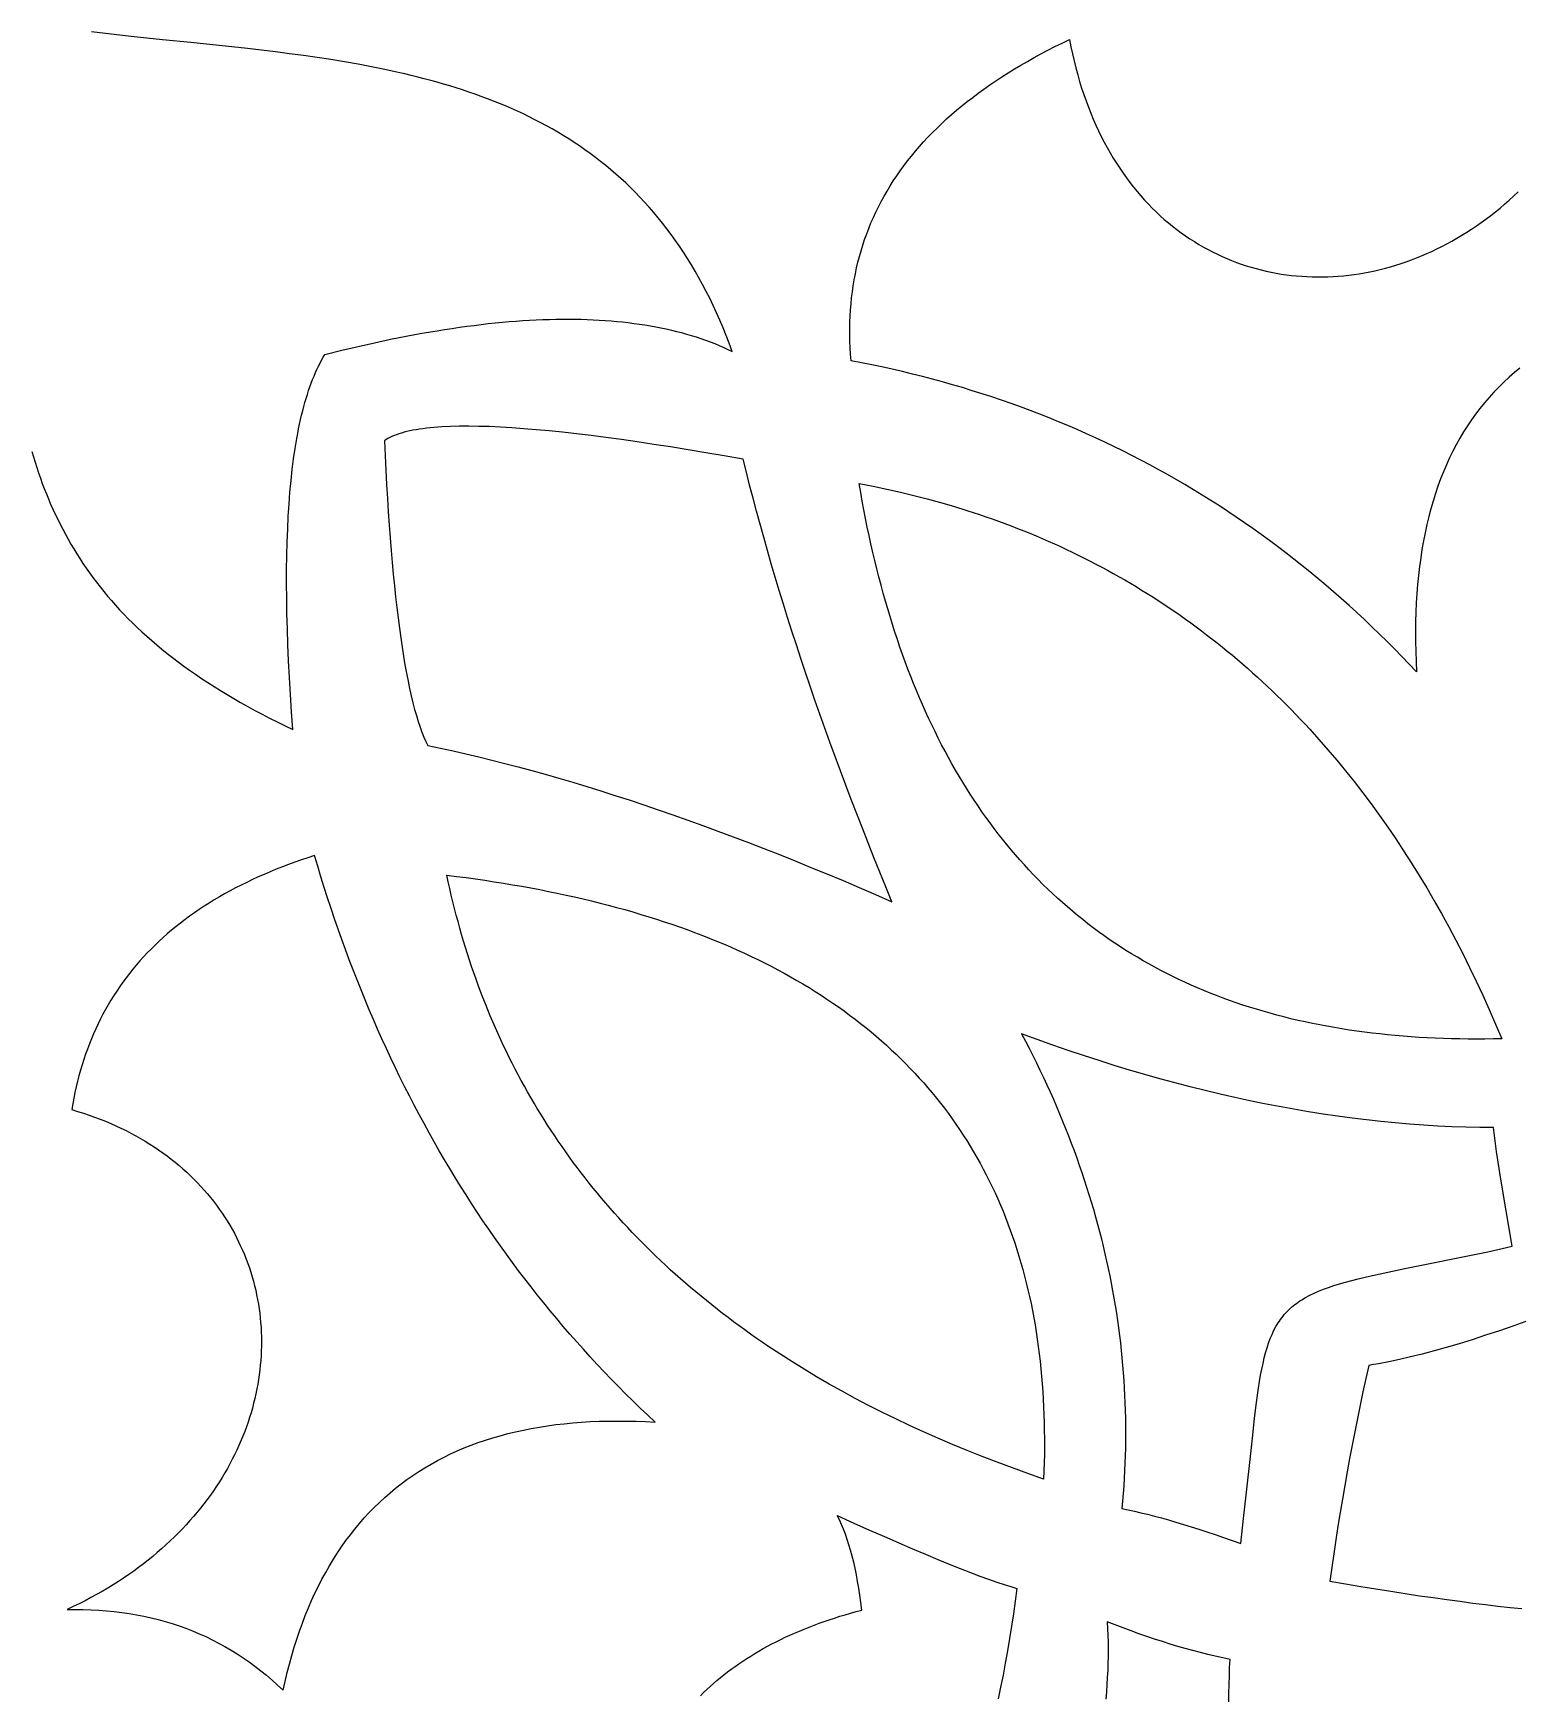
# Model space of a CAD drawing. Extents: x -350 to 350, y -250 to 250.
# Drawn here: x -46.95 to -19.1, y 16.04 to 47.19 of the extents above; entities that cross this region are included whole.
import ezdxf

# ---------------------------------------------------------------- set-up
doc = ezdxf.new("R2010")
doc.units = 0
doc.layers.add('BITMAP_LAYER', color=18, linetype='CONTINUOUS')

msp = doc.modelspace()

# ---------------------------------------------------------------- linework, layer by layer
at = {"layer": 'BITMAP_LAYER'}
for points in [[(-46.982, 39.343), (-46.951, 39.242), (-46.92, 39.141), (-46.887, 39.041), (-46.854, 38.941), (-46.819, 38.842), (-46.783, 38.744), (-46.746, 38.646), (-46.707, 38.549), (-46.668, 38.452), (-46.627, 38.356), (-46.584, 38.26), (-46.541, 38.165), (-46.495, 38.07), (-46.449, 37.976), (-46.401, 37.883), (-46.351, 37.79), (-46.3, 37.697), (-46.248, 37.605), (-46.194, 37.514), (-46.138, 37.423), (-46.081, 37.333), (-46.022, 37.243), (-45.961, 37.154), (-45.898, 37.065), (-45.834, 36.977), (-45.768, 36.889), (-45.7, 36.802), (-45.63, 36.716), (-45.559, 36.63), (-45.485, 36.544), (-45.409, 36.459), (-45.332, 36.374), (-45.252, 36.29), (-45.171, 36.206), (-45.087, 36.123), (-45.001, 36.041), (-44.913, 35.958), (-44.823, 35.877), (-44.731, 35.795), (-44.637, 35.715), (-44.54, 35.635), (-44.441, 35.555), (-44.339, 35.475), (-44.236, 35.397), (-44.129, 35.318), (-44.021, 35.24), (-43.91, 35.163), (-43.796, 35.086), (-43.68, 35.009), (-43.562, 34.933), (-43.441, 34.858), (-43.317, 34.783), (-43.191, 34.708), (-43.062, 34.634), (-42.93, 34.56), (-42.796, 34.486), (-42.659, 34.413), (-42.519, 34.341), (-42.376, 34.269), (-42.23, 34.197), (-42.082, 34.126), (-42.106, 34.459), (-42.127, 34.785), (-42.146, 35.104), (-42.162, 35.415), (-42.175, 35.719), (-42.186, 36.016), (-42.193, 36.305), (-42.198, 36.587), (-42.2, 36.862), (-42.199, 37.129), (-42.196, 37.389), (-42.19, 37.642), (-42.18, 37.887), (-42.169, 38.126), (-42.154, 38.356), (-42.137, 38.58), (-42.116, 38.796), (-42.094, 39.005), (-42.068, 39.207), (-42.039, 39.401), (-42.008, 39.588), (-41.991, 39.679), (-41.974, 39.768), (-41.956, 39.855), (-41.937, 39.94), (-41.918, 40.023), (-41.898, 40.105), (-41.877, 40.185), (-41.855, 40.263), (-41.833, 40.339), (-41.81, 40.413), (-41.787, 40.486), (-41.762, 40.556), (-41.737, 40.625), (-41.712, 40.692), (-41.685, 40.757), (-41.658, 40.821), (-41.63, 40.882), (-41.602, 40.942), (-41.573, 41), (-41.543, 41.056), (-41.512, 41.11), (-41.481, 41.162), (-41.166, 41.241), (-40.855, 41.314), (-40.55, 41.383), (-40.249, 41.446), (-39.954, 41.505), (-39.663, 41.559), (-39.377, 41.608), (-39.236, 41.63), (-39.096, 41.652), (-38.958, 41.672), (-38.82, 41.691), (-38.684, 41.708), (-38.55, 41.725), (-38.416, 41.74), (-38.284, 41.754), (-38.152, 41.766), (-38.022, 41.778), (-37.894, 41.788), (-37.766, 41.797), (-37.64, 41.804), (-37.515, 41.811), (-37.391, 41.816), (-37.269, 41.82), (-37.148, 41.823), (-37.028, 41.824), (-36.909, 41.825), (-36.791, 41.824), (-36.675, 41.822), (-36.56, 41.818), (-36.446, 41.814), (-36.333, 41.808), (-36.222, 41.801), (-36.112, 41.792), (-36.003, 41.783), (-35.895, 41.772), (-35.789, 41.76), (-35.683, 41.746), (-35.579, 41.732), (-35.477, 41.716), (-35.375, 41.699), (-35.275, 41.681), (-35.176, 41.661), (-35.078, 41.64), (-34.981, 41.618), (-34.886, 41.595), (-34.792, 41.571), (-34.699, 41.545), (-34.607, 41.518), (-34.517, 41.49), (-34.428, 41.461), (-34.34, 41.43), (-34.253, 41.398), (-34.168, 41.365), (-34.083, 41.331), (-34, 41.295), (-33.919, 41.258), (-33.838, 41.22), (-33.894, 41.371), (-33.951, 41.518), (-34.01, 41.663), (-34.071, 41.805), (-34.133, 41.944), (-34.196, 42.081), (-34.261, 42.215), (-34.327, 42.346), (-34.395, 42.475), (-34.464, 42.601), (-34.534, 42.725), (-34.606, 42.846), (-34.679, 42.964), (-34.754, 43.081), (-34.83, 43.194), (-34.907, 43.306), (-34.985, 43.415), (-35.065, 43.521), (-35.146, 43.625), (-35.228, 43.727), (-35.312, 43.827), (-35.397, 43.925), (-35.483, 44.02), (-35.57, 44.113), (-35.658, 44.204), (-35.748, 44.293), (-35.838, 44.38), (-35.93, 44.465), (-36.023, 44.547), (-36.117, 44.628), (-36.212, 44.707), (-36.308, 44.784), (-36.406, 44.859), (-36.504, 44.932), (-36.603, 45.003), (-36.703, 45.073), (-36.805, 45.14), (-36.907, 45.206), (-37.01, 45.27), (-37.114, 45.333), (-37.219, 45.393), (-37.325, 45.452), (-37.432, 45.51), (-37.54, 45.566), (-37.649, 45.62), (-37.758, 45.673), (-37.869, 45.724), (-37.98, 45.774), (-38.092, 45.823), (-38.205, 45.87), (-38.319, 45.915), (-38.433, 45.96), (-38.548, 46.003), (-38.664, 46.044), (-38.781, 46.085), (-38.898, 46.124), (-39.016, 46.162), (-39.135, 46.199), (-39.254, 46.234), (-39.374, 46.269), (-39.495, 46.302), (-39.616, 46.335), (-39.738, 46.366), (-39.86, 46.396), (-39.983, 46.426), (-40.107, 46.454), (-40.355, 46.508), (-40.606, 46.559), (-40.859, 46.606), (-41.113, 46.651), (-41.369, 46.693), (-41.627, 46.732), (-41.886, 46.769), (-42.147, 46.804), (-42.408, 46.837), (-42.671, 46.869), (-42.935, 46.899), (-43.464, 46.956), (-43.996, 47.011), (-44.53, 47.066), (-45.063, 47.121), (-45.33, 47.15), (-45.597, 47.18), (-45.863, 47.211)], [(-19.06, 40.908), (-19.164, 40.822), (-19.264, 40.735), (-19.363, 40.644), (-19.458, 40.551), (-19.55, 40.455), (-19.64, 40.356), (-19.727, 40.255), (-19.811, 40.151), (-19.892, 40.044), (-19.97, 39.935), (-20.046, 39.823), (-20.119, 39.708), (-20.189, 39.591), (-20.256, 39.47), (-20.32, 39.348), (-20.381, 39.222), (-20.44, 39.094), (-20.496, 38.963), (-20.549, 38.829), (-20.599, 38.693), (-20.646, 38.554), (-20.691, 38.412), (-20.732, 38.268), (-20.771, 38.121), (-20.807, 37.971), (-20.841, 37.819), (-20.871, 37.664), (-20.899, 37.506), (-20.923, 37.345), (-20.945, 37.182), (-20.965, 37.016), (-20.981, 36.848), (-20.994, 36.676), (-21.005, 36.502), (-21.013, 36.326), (-21.018, 36.146), (-21.02, 35.964), (-21.02, 35.78), (-21.016, 35.592), (-21.01, 35.402), (-21.001, 35.209), (-21.138, 35.354), (-21.276, 35.497), (-21.415, 35.639), (-21.554, 35.779), (-21.695, 35.917), (-21.837, 36.053), (-21.979, 36.188), (-22.123, 36.321), (-22.267, 36.452), (-22.412, 36.582), (-22.558, 36.71), (-22.705, 36.836), (-22.853, 36.96), (-23.002, 37.083), (-23.152, 37.204), (-23.303, 37.323), (-23.454, 37.441), (-23.607, 37.557), (-23.76, 37.671), (-23.915, 37.784), (-24.07, 37.895), (-24.226, 38.004), (-24.383, 38.111), (-24.541, 38.217), (-24.7, 38.321), (-24.86, 38.423), (-25.021, 38.524), (-25.183, 38.622), (-25.345, 38.72), (-25.509, 38.815), (-25.673, 38.909), (-25.838, 39.001), (-26.005, 39.091), (-26.172, 39.18), (-26.34, 39.267), (-26.509, 39.352), (-26.679, 39.435), (-26.85, 39.517), (-27.021, 39.597), (-27.194, 39.676), (-27.367, 39.752), (-27.542, 39.827), (-27.717, 39.901), (-27.894, 39.972), (-28.071, 40.042), (-28.249, 40.11), (-28.428, 40.177), (-28.608, 40.241), (-28.789, 40.304), (-28.97, 40.366), (-29.153, 40.425), (-29.337, 40.483), (-29.521, 40.54), (-29.707, 40.594), (-29.893, 40.647), (-30.08, 40.698), (-30.268, 40.747), (-30.457, 40.795), (-30.647, 40.841), (-30.838, 40.885), (-31.03, 40.928), (-31.223, 40.969), (-31.416, 41.008), (-31.611, 41.045), (-31.62, 41.167), (-31.627, 41.289), (-31.632, 41.409), (-31.634, 41.529), (-31.634, 41.647), (-31.632, 41.765), (-31.627, 41.882), (-31.62, 41.998), (-31.611, 42.113), (-31.599, 42.227), (-31.585, 42.34), (-31.569, 42.452), (-31.55, 42.564), (-31.529, 42.675), (-31.506, 42.784), (-31.48, 42.893), (-31.452, 43.001), (-31.422, 43.108), (-31.39, 43.214), (-31.355, 43.32), (-31.317, 43.424), (-31.278, 43.527), (-31.236, 43.63), (-31.192, 43.732), (-31.145, 43.832), (-31.096, 43.932), (-31.045, 44.031), (-30.991, 44.13), (-30.935, 44.227), (-30.877, 44.323), (-30.817, 44.419), (-30.754, 44.513), (-30.688, 44.607), (-30.621, 44.7), (-30.551, 44.792), (-30.479, 44.883), (-30.404, 44.973), (-30.327, 45.062), (-30.248, 45.15), (-30.167, 45.238), (-30.083, 45.325), (-29.997, 45.41), (-29.908, 45.495), (-29.817, 45.579), (-29.724, 45.662), (-29.629, 45.744), (-29.531, 45.825), (-29.431, 45.906), (-29.328, 45.985), (-29.223, 46.064), (-29.116, 46.141), (-29.007, 46.218), (-28.895, 46.294), (-28.781, 46.369), (-28.664, 46.443), (-28.546, 46.517), (-28.424, 46.589), (-28.301, 46.66), (-28.175, 46.731), (-28.047, 46.801), (-27.917, 46.869), (-27.784, 46.937), (-27.649, 47.004), (-27.511, 47.07), (-27.485, 46.934), (-27.456, 46.799), (-27.425, 46.667), (-27.393, 46.537), (-27.358, 46.409), (-27.322, 46.283), (-27.284, 46.16), (-27.244, 46.038), (-27.202, 45.919), (-27.158, 45.802), (-27.113, 45.687), (-27.066, 45.574), (-27.017, 45.463), (-26.967, 45.355), (-26.915, 45.248), (-26.861, 45.144), (-26.806, 45.042), (-26.75, 44.942), (-26.691, 44.844), (-26.632, 44.748), (-26.57, 44.654), (-26.508, 44.563), (-26.444, 44.473), (-26.378, 44.386), (-26.312, 44.301), (-26.244, 44.218), (-26.174, 44.137), (-26.104, 44.058), (-26.032, 43.982), (-25.959, 43.907), (-25.885, 43.835), (-25.809, 43.764), (-25.733, 43.696), (-25.655, 43.63), (-25.577, 43.566), (-25.497, 43.504), (-25.416, 43.444), (-25.335, 43.387), (-25.252, 43.331), (-25.169, 43.278), (-25.084, 43.226), (-24.999, 43.177), (-24.913, 43.13), (-24.826, 43.085), (-24.738, 43.041), (-24.649, 43.001), (-24.56, 42.962), (-24.47, 42.925), (-24.38, 42.89), (-24.288, 42.858), (-24.197, 42.827), (-24.104, 42.799), (-24.011, 42.772), (-23.917, 42.748), (-23.823, 42.726), (-23.729, 42.705), (-23.634, 42.687), (-23.538, 42.671), (-23.443, 42.657), (-23.346, 42.645), (-23.25, 42.635), (-23.153, 42.628), (-23.056, 42.622), (-22.959, 42.618), (-22.861, 42.616), (-22.763, 42.617), (-22.665, 42.619), (-22.567, 42.624), (-22.469, 42.63), (-22.371, 42.639), (-22.273, 42.65), (-22.174, 42.662), (-22.076, 42.677), (-21.977, 42.694), (-21.879, 42.712), (-21.781, 42.733), (-21.683, 42.756), (-21.585, 42.781), (-21.487, 42.808), (-21.389, 42.837), (-21.292, 42.868), (-21.195, 42.901), (-21.098, 42.936), (-21.002, 42.973), (-20.905, 43.012), (-20.81, 43.053), (-20.714, 43.096), (-20.619, 43.141), (-20.525, 43.188), (-20.43, 43.237), (-20.337, 43.288), (-20.244, 43.341), (-20.151, 43.397), (-20.059, 43.454), (-19.968, 43.513), (-19.877, 43.574), (-19.787, 43.637), (-19.698, 43.702), (-19.61, 43.769), (-19.522, 43.838), (-19.435, 43.909), (-19.349, 43.982), (-19.263, 44.057), (-19.179, 44.134), (-19.095, 44.213)], [(-18.9, 23.041), (-19.176, 22.943), (-19.444, 22.85), (-19.705, 22.764), (-19.958, 22.682), (-20.204, 22.606), (-20.442, 22.536), (-20.673, 22.472), (-20.896, 22.412), (-21.112, 22.359), (-21.32, 22.311), (-21.521, 22.268), (-21.714, 22.231), (-21.807, 22.215), (-21.899, 22.2), (-21.954, 21.953), (-22.007, 21.705), (-22.059, 21.456), (-22.11, 21.206), (-22.16, 20.956), (-22.209, 20.705), (-22.256, 20.453), (-22.302, 20.2), (-22.347, 19.947), (-22.391, 19.692), (-22.434, 19.437), (-22.475, 19.181), (-22.516, 18.925), (-22.555, 18.667), (-22.593, 18.409), (-22.629, 18.15), (-22.335, 18.1), (-22.046, 18.052), (-21.763, 18.006), (-21.485, 17.962), (-21.214, 17.92), (-20.948, 17.88), (-20.688, 17.843), (-20.433, 17.807), (-20.185, 17.774), (-19.942, 17.742), (-19.705, 17.713), (-19.473, 17.685), (-19.247, 17.66), (-19.027, 17.637)], [(-34.435, 16.002), (-34.376, 16.061), (-34.316, 16.119), (-34.254, 16.176), (-34.191, 16.232), (-34.127, 16.288), (-34.062, 16.343), (-33.995, 16.396), (-33.927, 16.449), (-33.858, 16.501), (-33.787, 16.552), (-33.716, 16.603), (-33.643, 16.652), (-33.568, 16.701), (-33.493, 16.748), (-33.416, 16.795), (-33.338, 16.841), (-33.259, 16.887), (-33.179, 16.931), (-33.097, 16.974), (-33.014, 17.017), (-32.93, 17.059), (-32.844, 17.099), (-32.757, 17.14), (-32.669, 17.179), (-32.58, 17.217), (-32.489, 17.254), (-32.398, 17.291), (-32.305, 17.327), (-32.21, 17.362), (-32.115, 17.396), (-32.018, 17.429), (-31.92, 17.461), (-31.821, 17.493), (-31.72, 17.523), (-31.618, 17.553), (-31.515, 17.582), (-31.411, 17.61), (-31.428, 17.75), (-31.446, 17.887), (-31.466, 18.019), (-31.487, 18.147), (-31.51, 18.272), (-31.535, 18.393), (-31.561, 18.509), (-31.589, 18.622), (-31.618, 18.731), (-31.649, 18.835), (-31.682, 18.936), (-31.716, 19.033), (-31.752, 19.126), (-31.789, 19.215), (-31.828, 19.3), (-31.868, 19.381), (-31.56, 19.242), (-31.264, 19.111), (-30.982, 18.987), (-30.713, 18.87), (-30.457, 18.759), (-30.214, 18.656), (-29.984, 18.561), (-29.767, 18.472), (-29.563, 18.39), (-29.372, 18.316), (-29.194, 18.248), (-29.029, 18.188), (-28.877, 18.135), (-28.739, 18.088), (-28.613, 18.049), (-28.501, 18.017), (-28.531, 17.778), (-28.564, 17.542), (-28.599, 17.307), (-28.636, 17.074), (-28.675, 16.844), (-28.716, 16.616), (-28.759, 16.39), (-28.804, 16.166), (-28.851, 15.944)], [(-24.524, 15.887), (-24.522, 16.054), (-24.518, 16.216), (-24.513, 16.375), (-24.507, 16.53), (-24.498, 16.682), (-24.637, 16.711), (-24.776, 16.743), (-24.915, 16.776), (-25.056, 16.811), (-25.197, 16.849), (-25.339, 16.888), (-25.482, 16.929), (-25.626, 16.973), (-25.77, 17.018), (-25.916, 17.065), (-26.062, 17.115), (-26.209, 17.166), (-26.356, 17.219), (-26.505, 17.274), (-26.654, 17.331), (-26.804, 17.391), (-26.797, 17.263), (-26.793, 17.135), (-26.789, 17.006), (-26.788, 16.876), (-26.789, 16.745), (-26.791, 16.613), (-26.795, 16.48), (-26.802, 16.346), (-26.809, 16.212), (-26.819, 16.076), (-26.831, 15.94)]]:
    msp.add_lwpolyline(points, dxfattribs=at)
for points in [[(-39.551, 33.825), (-39.315, 33.776), (-39.078, 33.725), (-38.837, 33.67), (-38.595, 33.613), (-38.35, 33.554), (-38.103, 33.491), (-37.853, 33.426), (-37.601, 33.358), (-37.347, 33.287), (-37.09, 33.214), (-36.831, 33.138), (-36.57, 33.059), (-36.306, 32.977), (-36.04, 32.892), (-35.771, 32.805), (-35.5, 32.715), (-35.227, 32.622), (-34.951, 32.526), (-34.673, 32.428), (-34.392, 32.327), (-34.11, 32.223), (-33.824, 32.116), (-33.537, 32.007), (-33.247, 31.895), (-32.955, 31.78), (-32.66, 31.662), (-32.363, 31.541), (-32.063, 31.418), (-31.761, 31.292), (-31.457, 31.163), (-31.151, 31.032), (-30.842, 30.897), (-30.956, 31.175), (-31.07, 31.451), (-31.181, 31.727), (-31.29, 32.001), (-31.398, 32.274), (-31.504, 32.546), (-31.608, 32.816), (-31.711, 33.086), (-31.811, 33.354), (-31.91, 33.621), (-32.007, 33.887), (-32.102, 34.151), (-32.196, 34.415), (-32.287, 34.677), (-32.377, 34.938), (-32.466, 35.198), (-32.552, 35.457), (-32.636, 35.714), (-32.719, 35.971), (-32.8, 36.226), (-32.88, 36.48), (-32.957, 36.733), (-33.033, 36.984), (-33.107, 37.235), (-33.179, 37.484), (-33.249, 37.732), (-33.318, 37.979), (-33.384, 38.225), (-33.449, 38.469), (-33.513, 38.713), (-33.574, 38.955), (-33.634, 39.196), (-33.988, 39.259), (-34.333, 39.318), (-34.669, 39.374), (-34.996, 39.427), (-35.313, 39.476), (-35.621, 39.522), (-35.92, 39.565), (-36.209, 39.604), (-36.489, 39.64), (-36.76, 39.673), (-37.022, 39.702), (-37.274, 39.728), (-37.517, 39.751), (-37.75, 39.77), (-37.975, 39.786), (-38.19, 39.799), (-38.395, 39.808), (-38.592, 39.814), (-38.779, 39.816), (-38.957, 39.815), (-39.125, 39.811), (-39.285, 39.804), (-39.435, 39.793), (-39.506, 39.786), (-39.575, 39.778), (-39.642, 39.77), (-39.707, 39.761), (-39.769, 39.751), (-39.829, 39.74), (-39.886, 39.728), (-39.942, 39.715), (-39.994, 39.702), (-40.045, 39.688), (-40.093, 39.673), (-40.139, 39.657), (-40.183, 39.64), (-40.224, 39.622), (-40.263, 39.604), (-40.3, 39.585), (-40.334, 39.564), (-40.366, 39.543), (-40.353, 39.264), (-40.339, 38.99), (-40.324, 38.723), (-40.308, 38.463), (-40.292, 38.209), (-40.274, 37.962), (-40.256, 37.721), (-40.237, 37.487), (-40.218, 37.26), (-40.198, 37.038), (-40.176, 36.824), (-40.154, 36.616), (-40.132, 36.414), (-40.108, 36.219), (-40.084, 36.031), (-40.059, 35.849), (-40.033, 35.673), (-40.006, 35.504), (-39.979, 35.342), (-39.951, 35.186), (-39.922, 35.037), (-39.892, 34.894), (-39.861, 34.758), (-39.83, 34.628), (-39.798, 34.505), (-39.765, 34.388), (-39.731, 34.278), (-39.696, 34.174), (-39.661, 34.077), (-39.625, 33.986), (-39.588, 33.902)], [(-31.457, 38.742), (-31.197, 38.692), (-30.939, 38.638), (-30.684, 38.58), (-30.431, 38.519), (-30.18, 38.454), (-29.931, 38.385), (-29.685, 38.314), (-29.441, 38.238), (-29.32, 38.199), (-29.199, 38.159), (-29.079, 38.118), (-28.96, 38.076), (-28.841, 38.034), (-28.723, 37.99), (-28.605, 37.946), (-28.488, 37.9), (-28.371, 37.854), (-28.255, 37.807), (-28.14, 37.759), (-28.025, 37.71), (-27.91, 37.661), (-27.796, 37.61), (-27.683, 37.558), (-27.571, 37.506), (-27.459, 37.453), (-27.347, 37.398), (-27.236, 37.343), (-27.126, 37.287), (-27.016, 37.23), (-26.907, 37.173), (-26.798, 37.114), (-26.69, 37.054), (-26.582, 36.994), (-26.475, 36.933), (-26.369, 36.87), (-26.263, 36.807), (-26.158, 36.743), (-26.053, 36.678), (-25.949, 36.613), (-25.846, 36.546), (-25.743, 36.478), (-25.64, 36.41), (-25.538, 36.34), (-25.437, 36.27), (-25.336, 36.199), (-25.236, 36.127), (-25.137, 36.054), (-25.037, 35.98), (-24.939, 35.906), (-24.841, 35.83), (-24.744, 35.754), (-24.647, 35.676), (-24.551, 35.598), (-24.455, 35.519), (-24.36, 35.439), (-24.266, 35.358), (-24.172, 35.276), (-24.079, 35.193), (-23.986, 35.11), (-23.894, 35.025), (-23.802, 34.94), (-23.711, 34.854), (-23.62, 34.767), (-23.53, 34.678), (-23.441, 34.59), (-23.352, 34.5), (-23.264, 34.409), (-23.176, 34.317), (-23.089, 34.225), (-23.003, 34.131), (-22.831, 33.942), (-22.662, 33.749), (-22.495, 33.552), (-22.331, 33.352), (-22.169, 33.149), (-22.009, 32.941), (-21.851, 32.731), (-21.695, 32.516), (-21.542, 32.298), (-21.391, 32.077), (-21.243, 31.852), (-21.096, 31.623), (-20.952, 31.391), (-20.81, 31.155), (-20.671, 30.916), (-20.533, 30.673), (-20.398, 30.427), (-20.265, 30.177), (-20.135, 29.923), (-20.007, 29.666), (-19.881, 29.405), (-19.757, 29.141), (-19.636, 28.873), (-19.517, 28.602), (-19.4, 28.327), (-19.56, 28.323), (-19.719, 28.321), (-19.877, 28.321), (-20.034, 28.321), (-20.189, 28.323), (-20.344, 28.326), (-20.498, 28.331), (-20.651, 28.337), (-20.803, 28.344), (-20.953, 28.353), (-21.103, 28.362), (-21.252, 28.374), (-21.399, 28.386), (-21.546, 28.4), (-21.691, 28.416), (-21.836, 28.432), (-21.979, 28.45), (-22.122, 28.469), (-22.263, 28.49), (-22.403, 28.512), (-22.543, 28.535), (-22.681, 28.56), (-22.818, 28.586), (-22.954, 28.613), (-23.089, 28.642), (-23.223, 28.671), (-23.357, 28.703), (-23.489, 28.735), (-23.62, 28.769), (-23.75, 28.805), (-23.878, 28.841), (-24.006, 28.879), (-24.133, 28.919), (-24.259, 28.959), (-24.384, 29.001), (-24.508, 29.044), (-24.63, 29.089), (-24.752, 29.135), (-24.873, 29.182), (-24.992, 29.231), (-25.111, 29.281), (-25.228, 29.332), (-25.345, 29.385), (-25.46, 29.439), (-25.575, 29.494), (-25.688, 29.551), (-25.8, 29.609), (-25.912, 29.668), (-26.022, 29.729), (-26.131, 29.791), (-26.239, 29.854), (-26.346, 29.919), (-26.453, 29.985), (-26.558, 30.052), (-26.662, 30.121), (-26.765, 30.191), (-26.867, 30.262), (-26.968, 30.335), (-27.067, 30.409), (-27.166, 30.484), (-27.264, 30.561), (-27.361, 30.639), (-27.457, 30.719), (-27.551, 30.799), (-27.645, 30.881), (-27.738, 30.965), (-27.829, 31.049), (-27.92, 31.135), (-28.009, 31.223), (-28.098, 31.311), (-28.185, 31.402), (-28.272, 31.493), (-28.357, 31.586), (-28.442, 31.68), (-28.525, 31.775), (-28.607, 31.872), (-28.688, 31.97), (-28.769, 32.069), (-28.848, 32.17), (-28.926, 32.272), (-29.003, 32.376), (-29.079, 32.48), (-29.154, 32.586), (-29.228, 32.694), (-29.301, 32.803), (-29.373, 32.913), (-29.444, 33.024), (-29.514, 33.137), (-29.582, 33.251), (-29.65, 33.366), (-29.717, 33.483), (-29.782, 33.601), (-29.847, 33.721), (-29.911, 33.841), (-29.973, 33.963), (-30.035, 34.087), (-30.095, 34.212), (-30.155, 34.338), (-30.213, 34.465), (-30.271, 34.594), (-30.327, 34.724), (-30.382, 34.856), (-30.437, 34.988), (-30.49, 35.123), (-30.542, 35.258), (-30.593, 35.395), (-30.643, 35.533), (-30.692, 35.672), (-30.741, 35.813), (-30.788, 35.955), (-30.834, 36.099), (-30.878, 36.244), (-30.922, 36.39), (-30.965, 36.537), (-31.007, 36.686), (-31.048, 36.836), (-31.088, 36.988), (-31.126, 37.141), (-31.164, 37.295), (-31.201, 37.45), (-31.236, 37.607), (-31.271, 37.765), (-31.305, 37.925), (-31.337, 38.086), (-31.368, 38.248), (-31.399, 38.411), (-31.428, 38.576)], [(-35.285, 21.134), (-35.425, 21.266), (-35.564, 21.399), (-35.702, 21.532), (-35.839, 21.667), (-35.974, 21.804), (-36.108, 21.941), (-36.24, 22.079), (-36.372, 22.218), (-36.502, 22.359), (-36.631, 22.501), (-36.758, 22.643), (-36.884, 22.787), (-37.009, 22.932), (-37.133, 23.078), (-37.255, 23.225), (-37.376, 23.373), (-37.496, 23.522), (-37.614, 23.672), (-37.732, 23.824), (-37.848, 23.976), (-37.962, 24.13), (-38.076, 24.284), (-38.188, 24.44), (-38.298, 24.597), (-38.408, 24.755), (-38.516, 24.914), (-38.623, 25.074), (-38.729, 25.235), (-38.833, 25.397), (-38.936, 25.561), (-39.038, 25.725), (-39.138, 25.891), (-39.238, 26.057), (-39.336, 26.225), (-39.432, 26.394), (-39.528, 26.564), (-39.622, 26.735), (-39.715, 26.907), (-39.806, 27.08), (-39.896, 27.254), (-39.985, 27.429), (-40.073, 27.606), (-40.159, 27.783), (-40.244, 27.962), (-40.328, 28.142), (-40.411, 28.322), (-40.492, 28.504), (-40.572, 28.687), (-40.651, 28.871), (-40.728, 29.056), (-40.804, 29.243), (-40.879, 29.43), (-40.952, 29.618), (-41.025, 29.808), (-41.096, 29.998), (-41.165, 30.19), (-41.234, 30.383), (-41.301, 30.577), (-41.366, 30.772), (-41.431, 30.968), (-41.494, 31.165), (-41.556, 31.363), (-41.617, 31.562), (-41.676, 31.763), (-41.8, 31.722), (-41.923, 31.681), (-42.044, 31.639), (-42.163, 31.595), (-42.28, 31.551), (-42.396, 31.505), (-42.51, 31.458), (-42.622, 31.41), (-42.733, 31.361), (-42.842, 31.311), (-42.949, 31.26), (-43.055, 31.208), (-43.159, 31.155), (-43.261, 31.101), (-43.362, 31.045), (-43.461, 30.989), (-43.558, 30.931), (-43.653, 30.872), (-43.747, 30.812), (-43.84, 30.752), (-43.93, 30.69), (-44.019, 30.627), (-44.106, 30.562), (-44.191, 30.497), (-44.275, 30.431), (-44.357, 30.364), (-44.438, 30.295), (-44.516, 30.226), (-44.593, 30.155), (-44.669, 30.083), (-44.742, 30.01), (-44.814, 29.936), (-44.885, 29.861), (-44.953, 29.785), (-45.02, 29.708), (-45.085, 29.63), (-45.149, 29.551), (-45.211, 29.47), (-45.271, 29.389), (-45.33, 29.306), (-45.387, 29.222), (-45.442, 29.138), (-45.495, 29.052), (-45.547, 28.965), (-45.597, 28.877), (-45.645, 28.788), (-45.692, 28.697), (-45.737, 28.606), (-45.781, 28.514), (-45.822, 28.42), (-45.862, 28.326), (-45.901, 28.23), (-45.937, 28.133), (-45.972, 28.036), (-46.006, 27.937), (-46.037, 27.837), (-46.067, 27.736), (-46.095, 27.634), (-46.122, 27.53), (-46.147, 27.426), (-46.17, 27.321), (-46.192, 27.214), (-46.211, 27.106), (-46.229, 26.998), (-46.12, 26.965), (-46.013, 26.931), (-45.907, 26.895), (-45.803, 26.858), (-45.7, 26.819), (-45.599, 26.779), (-45.5, 26.737), (-45.403, 26.693), (-45.307, 26.649), (-45.213, 26.603), (-45.12, 26.555), (-45.03, 26.506), (-44.941, 26.456), (-44.853, 26.405), (-44.768, 26.352), (-44.684, 26.298), (-44.601, 26.242), (-44.521, 26.186), (-44.442, 26.128), (-44.365, 26.069), (-44.289, 26.009), (-44.216, 25.948), (-44.144, 25.885), (-44.073, 25.822), (-44.004, 25.757), (-43.938, 25.692), (-43.872, 25.625), (-43.809, 25.558), (-43.747, 25.489), (-43.687, 25.419), (-43.628, 25.349), (-43.572, 25.278), (-43.517, 25.205), (-43.464, 25.132), (-43.412, 25.058), (-43.362, 24.983), (-43.314, 24.908), (-43.268, 24.831), (-43.223, 24.754), (-43.18, 24.677), (-43.139, 24.598), (-43.1, 24.519), (-43.062, 24.439), (-43.026, 24.358), (-42.992, 24.277), (-42.959, 24.195), (-42.928, 24.113), (-42.899, 24.03), (-42.872, 23.947), (-42.846, 23.863), (-42.823, 23.778), (-42.8, 23.694), (-42.78, 23.608), (-42.762, 23.523), (-42.745, 23.437), (-42.73, 23.35), (-42.716, 23.263), (-42.705, 23.176), (-42.695, 23.089), (-42.687, 23.001), (-42.68, 22.913), (-42.676, 22.825), (-42.673, 22.736), (-42.672, 22.648), (-42.672, 22.559), (-42.675, 22.47), (-42.679, 22.381), (-42.685, 22.292), (-42.693, 22.203), (-42.702, 22.114), (-42.713, 22.024), (-42.726, 21.935), (-42.741, 21.846), (-42.758, 21.757), (-42.776, 21.667), (-42.796, 21.578), (-42.818, 21.489), (-42.842, 21.4), (-42.867, 21.312), (-42.894, 21.223), (-42.923, 21.135), (-42.954, 21.047), (-42.986, 20.959), (-43.021, 20.871), (-43.057, 20.784), (-43.095, 20.697), (-43.134, 20.61), (-43.176, 20.524), (-43.219, 20.438), (-43.264, 20.352), (-43.311, 20.267), (-43.36, 20.183), (-43.41, 20.098), (-43.462, 20.015), (-43.517, 19.931), (-43.572, 19.849), (-43.63, 19.767), (-43.689, 19.685), (-43.751, 19.604), (-43.814, 19.524), (-43.879, 19.444), (-43.945, 19.365), (-44.014, 19.287), (-44.084, 19.209), (-44.156, 19.132), (-44.23, 19.056), (-44.306, 18.981), (-44.383, 18.907), (-44.463, 18.833), (-44.544, 18.76), (-44.627, 18.688), (-44.712, 18.617), (-44.798, 18.547), (-44.887, 18.478), (-44.977, 18.409), (-45.069, 18.342), (-45.163, 18.276), (-45.259, 18.211), (-45.356, 18.147), (-45.456, 18.084), (-45.557, 18.022), (-45.66, 17.961), (-45.765, 17.901), (-45.872, 17.843), (-45.981, 17.785), (-46.091, 17.729), (-46.203, 17.674), (-46.317, 17.621), (-46.166, 17.622), (-46.017, 17.621), (-45.869, 17.616), (-45.723, 17.608), (-45.578, 17.598), (-45.435, 17.583), (-45.293, 17.566), (-45.153, 17.546), (-45.015, 17.522), (-44.878, 17.495), (-44.743, 17.465), (-44.609, 17.432), (-44.477, 17.396), (-44.346, 17.357), (-44.217, 17.314), (-44.09, 17.268), (-43.964, 17.219), (-43.84, 17.167), (-43.717, 17.112), (-43.596, 17.054), (-43.477, 16.992), (-43.359, 16.927), (-43.243, 16.86), (-43.128, 16.788), (-43.015, 16.714), (-42.903, 16.637), (-42.793, 16.556), (-42.685, 16.473), (-42.578, 16.386), (-42.472, 16.296), (-42.369, 16.202), (-42.267, 16.106), (-42.229, 16.273), (-42.19, 16.437), (-42.148, 16.598), (-42.104, 16.757), (-42.057, 16.913), (-42.008, 17.066), (-41.957, 17.216), (-41.904, 17.363), (-41.849, 17.507), (-41.791, 17.649), (-41.731, 17.788), (-41.668, 17.924), (-41.604, 18.057), (-41.537, 18.188), (-41.467, 18.315), (-41.396, 18.44), (-41.322, 18.562), (-41.246, 18.682), (-41.168, 18.798), (-41.087, 18.912), (-41.004, 19.022), (-40.919, 19.13), (-40.832, 19.236), (-40.742, 19.338), (-40.65, 19.438), (-40.556, 19.534), (-40.459, 19.628), (-40.36, 19.72), (-40.259, 19.808), (-40.156, 19.894), (-40.05, 19.976), (-39.942, 20.056), (-39.832, 20.134), (-39.719, 20.208), (-39.605, 20.279), (-39.488, 20.348), (-39.368, 20.414), (-39.247, 20.477), (-39.123, 20.538), (-38.997, 20.595), (-38.868, 20.65), (-38.737, 20.702), (-38.604, 20.751), (-38.469, 20.797), (-38.331, 20.841), (-38.192, 20.881), (-38.05, 20.919), (-37.905, 20.954), (-37.758, 20.986), (-37.61, 21.016), (-37.458, 21.043), (-37.305, 21.066), (-37.149, 21.088), (-36.991, 21.106), (-36.831, 21.121), (-36.668, 21.134), (-36.503, 21.144), (-36.336, 21.151), (-36.166, 21.155), (-35.995, 21.156), (-35.821, 21.155), (-35.644, 21.151), (-35.466, 21.144)], [(-39.194, 31.395), (-39.013, 31.373), (-38.834, 31.349), (-38.656, 31.325), (-38.48, 31.299), (-38.305, 31.272), (-38.131, 31.245), (-37.959, 31.216), (-37.789, 31.186), (-37.62, 31.155), (-37.452, 31.124), (-37.286, 31.091), (-37.121, 31.057), (-36.958, 31.022), (-36.796, 30.986), (-36.636, 30.949), (-36.478, 30.911), (-36.32, 30.872), (-36.164, 30.831), (-36.01, 30.79), (-35.857, 30.748), (-35.706, 30.705), (-35.556, 30.66), (-35.407, 30.615), (-35.26, 30.569), (-35.115, 30.521), (-34.971, 30.473), (-34.828, 30.423), (-34.687, 30.373), (-34.547, 30.321), (-34.409, 30.268), (-34.273, 30.215), (-34.137, 30.16), (-34.004, 30.104), (-33.871, 30.048), (-33.74, 29.99), (-33.611, 29.931), (-33.483, 29.871), (-33.357, 29.81), (-33.232, 29.748), (-33.108, 29.685), (-32.986, 29.621), (-32.866, 29.556), (-32.747, 29.49), (-32.629, 29.422), (-32.513, 29.354), (-32.398, 29.285), (-32.285, 29.215), (-32.173, 29.143), (-32.063, 29.071), (-31.954, 28.997), (-31.847, 28.923), (-31.741, 28.848), (-31.637, 28.771), (-31.534, 28.693), (-31.432, 28.615), (-31.332, 28.535), (-31.234, 28.454), (-31.137, 28.373), (-31.041, 28.29), (-30.947, 28.206), (-30.855, 28.121), (-30.763, 28.035), (-30.674, 27.948), (-30.586, 27.86), (-30.499, 27.771), (-30.414, 27.681), (-30.33, 27.59), (-30.247, 27.498), (-30.167, 27.405), (-30.087, 27.311), (-30.009, 27.215), (-29.933, 27.119), (-29.858, 27.022), (-29.784, 26.923), (-29.712, 26.824), (-29.642, 26.724), (-29.573, 26.622), (-29.505, 26.52), (-29.439, 26.416), (-29.374, 26.311), (-29.311, 26.206), (-29.249, 26.099), (-29.189, 25.991), (-29.13, 25.883), (-29.073, 25.773), (-29.017, 25.662), (-28.962, 25.55), (-28.909, 25.437), (-28.858, 25.323), (-28.808, 25.208), (-28.759, 25.092), (-28.712, 24.975), (-28.667, 24.857), (-28.622, 24.738), (-28.58, 24.618), (-28.539, 24.496), (-28.499, 24.374), (-28.461, 24.251), (-28.424, 24.126), (-28.389, 24.001), (-28.355, 23.875), (-28.322, 23.747), (-28.291, 23.619), (-28.262, 23.489), (-28.234, 23.358), (-28.208, 23.227), (-28.183, 23.094), (-28.159, 22.96), (-28.137, 22.826), (-28.116, 22.69), (-28.097, 22.553), (-28.079, 22.415), (-28.063, 22.276), (-28.049, 22.136), (-28.035, 21.995), (-28.023, 21.853), (-28.013, 21.71), (-28.004, 21.566), (-27.997, 21.421), (-27.991, 21.275), (-27.987, 21.128), (-27.984, 20.979), (-27.982, 20.83), (-27.982, 20.68), (-27.983, 20.528), (-27.986, 20.376), (-27.991, 20.222), (-27.997, 20.068), (-28.291, 20.17), (-28.582, 20.275), (-28.869, 20.382), (-29.153, 20.491), (-29.432, 20.602), (-29.708, 20.716), (-29.98, 20.833), (-30.248, 20.952), (-30.513, 21.073), (-30.773, 21.196), (-31.03, 21.322), (-31.283, 21.45), (-31.532, 21.581), (-31.777, 21.714), (-32.019, 21.85), (-32.257, 21.987), (-32.49, 22.127), (-32.721, 22.27), (-32.947, 22.415), (-33.169, 22.562), (-33.279, 22.637), (-33.388, 22.712), (-33.496, 22.788), (-33.603, 22.864), (-33.709, 22.941), (-33.814, 23.018), (-33.918, 23.096), (-34.021, 23.175), (-34.124, 23.254), (-34.225, 23.334), (-34.325, 23.415), (-34.425, 23.496), (-34.523, 23.577), (-34.62, 23.66), (-34.717, 23.743), (-34.812, 23.826), (-34.907, 23.91), (-35.001, 23.995), (-35.093, 24.08), (-35.185, 24.166), (-35.276, 24.252), (-35.366, 24.339), (-35.455, 24.427), (-35.543, 24.515), (-35.63, 24.604), (-35.716, 24.693), (-35.801, 24.783), (-35.885, 24.874), (-35.968, 24.965), (-36.051, 25.057), (-36.132, 25.149), (-36.212, 25.242), (-36.292, 25.335), (-36.37, 25.43), (-36.447, 25.524), (-36.524, 25.62), (-36.6, 25.716), (-36.674, 25.812), (-36.748, 25.909), (-36.821, 26.007), (-36.892, 26.105), (-36.963, 26.204), (-37.033, 26.304), (-37.102, 26.404), (-37.17, 26.504), (-37.237, 26.606), (-37.303, 26.707), (-37.368, 26.81), (-37.433, 26.913), (-37.496, 27.017), (-37.558, 27.121), (-37.619, 27.226), (-37.68, 27.331), (-37.739, 27.437), (-37.798, 27.544), (-37.855, 27.651), (-37.912, 27.759), (-37.967, 27.867), (-38.022, 27.976), (-38.076, 28.086), (-38.129, 28.196), (-38.18, 28.307), (-38.231, 28.418), (-38.281, 28.53), (-38.33, 28.643), (-38.378, 28.756), (-38.425, 28.869), (-38.471, 28.984), (-38.516, 29.099), (-38.561, 29.214), (-38.604, 29.33), (-38.646, 29.447), (-38.688, 29.564), (-38.728, 29.682), (-38.767, 29.801), (-38.806, 29.92), (-38.844, 30.04), (-38.88, 30.16), (-38.916, 30.281), (-38.951, 30.402), (-38.984, 30.524), (-39.017, 30.647), (-39.049, 30.77), (-39.08, 30.894), (-39.11, 31.018), (-39.139, 31.143), (-39.167, 31.269)], [(-19.204, 24.434), (-19.322, 25.1), (-19.417, 25.691), (-19.499, 26.213), (-19.559, 26.661), (-19.811, 26.659), (-20.074, 26.666), (-20.337, 26.676), (-20.602, 26.689), (-20.867, 26.705), (-21.134, 26.725), (-21.401, 26.748), (-21.67, 26.775), (-21.939, 26.804), (-22.209, 26.838), (-22.481, 26.874), (-22.753, 26.914), (-23.027, 26.958), (-23.301, 27.004), (-23.576, 27.054), (-23.853, 27.108), (-24.13, 27.165), (-24.409, 27.225), (-24.688, 27.288), (-24.968, 27.355), (-25.25, 27.425), (-25.532, 27.499), (-25.815, 27.576), (-26.099, 27.656), (-26.385, 27.74), (-26.671, 27.827), (-26.958, 27.917), (-27.247, 28.011), (-27.536, 28.108), (-27.826, 28.208), (-28.117, 28.312), (-28.41, 28.419), (-28.338, 28.283), (-28.268, 28.147), (-28.199, 28.011), (-28.132, 27.875), (-28.066, 27.738), (-28.001, 27.602), (-27.938, 27.465), (-27.875, 27.328), (-27.815, 27.192), (-27.755, 27.055), (-27.697, 26.918), (-27.64, 26.781), (-27.585, 26.643), (-27.531, 26.506), (-27.478, 26.369), (-27.427, 26.231), (-27.377, 26.094), (-27.328, 25.956), (-27.281, 25.818), (-27.234, 25.68), (-27.19, 25.542), (-27.146, 25.404), (-27.104, 25.266), (-27.063, 25.127), (-27.024, 24.989), (-26.986, 24.851), (-26.949, 24.712), (-26.914, 24.573), (-26.88, 24.434), (-26.847, 24.295), (-26.816, 24.156), (-26.786, 24.017), (-26.757, 23.878), (-26.729, 23.739), (-26.703, 23.599), (-26.679, 23.46), (-26.655, 23.32), (-26.633, 23.18), (-26.612, 23.041), (-26.593, 22.901), (-26.575, 22.761), (-26.558, 22.621), (-26.543, 22.48), (-26.529, 22.34), (-26.516, 22.2), (-26.505, 22.059), (-26.495, 21.919), (-26.486, 21.778), (-26.479, 21.637), (-26.473, 21.496), (-26.468, 21.355), (-26.464, 21.214), (-26.462, 21.073), (-26.462, 20.931), (-26.462, 20.79), (-26.464, 20.648), (-26.468, 20.507), (-26.472, 20.365), (-26.478, 20.223), (-26.486, 20.081), (-26.494, 19.939), (-26.504, 19.797), (-26.515, 19.655), (-26.528, 19.513), (-26.413, 19.489), (-26.294, 19.464), (-26.172, 19.436), (-26.047, 19.406), (-25.919, 19.373), (-25.788, 19.338), (-25.653, 19.3), (-25.516, 19.261), (-25.375, 19.218), (-25.231, 19.174), (-25.084, 19.127), (-24.933, 19.078), (-24.78, 19.026), (-24.623, 18.972), (-24.463, 18.916), (-24.3, 18.857), (-24.245, 19.328), (-24.196, 19.766), (-24.112, 20.547), (-24.075, 20.893), (-24.039, 21.212), (-24.003, 21.504), (-23.985, 21.64), (-23.966, 21.771), (-23.946, 21.895), (-23.926, 22.014), (-23.904, 22.128), (-23.881, 22.236), (-23.857, 22.339), (-23.832, 22.437), (-23.805, 22.53), (-23.776, 22.618), (-23.744, 22.702), (-23.711, 22.782), (-23.676, 22.858), (-23.638, 22.93), (-23.617, 22.964), (-23.597, 22.998), (-23.575, 23.031), (-23.553, 23.063), (-23.53, 23.094), (-23.506, 23.124), (-23.482, 23.153), (-23.457, 23.182), (-23.43, 23.21), (-23.403, 23.237), (-23.376, 23.263), (-23.347, 23.289), (-23.317, 23.314), (-23.287, 23.339), (-23.255, 23.363), (-23.222, 23.386), (-23.189, 23.409), (-23.154, 23.431), (-23.082, 23.473), (-23.005, 23.514), (-22.924, 23.553), (-22.838, 23.591), (-22.747, 23.627), (-22.652, 23.662), (-22.551, 23.695), (-22.445, 23.728), (-22.333, 23.761), (-22.216, 23.792), (-22.093, 23.824), (-21.963, 23.855), (-21.828, 23.886), (-21.538, 23.95), (-21.222, 24.016), (-20.877, 24.085), (-20.099, 24.241), (-19.663, 24.331)]]:
    msp.add_lwpolyline(points, close=True, dxfattribs=at)

doc.saveas('drawing.dxf')
